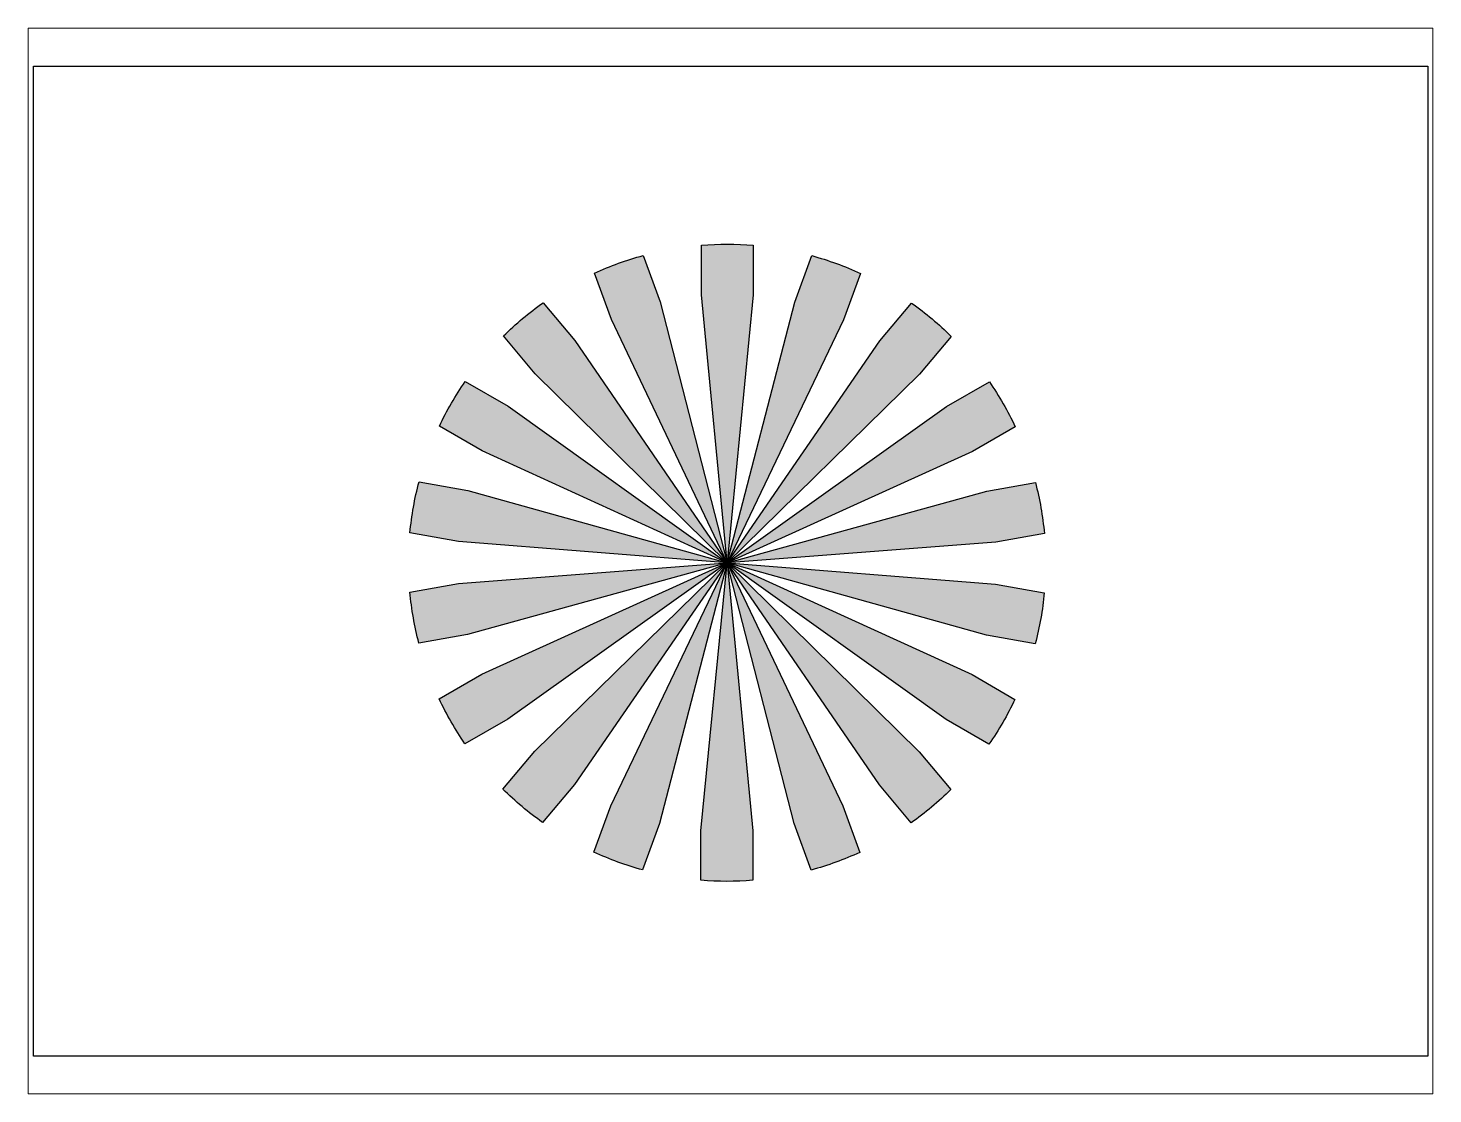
# Paper-space layout 'Layout1' of a CAD drawing. Header units: millimetres. Extents: x 26 to 231, y 20 to 176.
# The model-space entities are those that its viewports show. They can reach past a viewport. Long polylines and large blocks are cut down to what shows.
import ezdxf

# ---------------------------------------------------------------- set-up
doc = ezdxf.new("R2010")
doc.units = ezdxf.units.MM
doc.layers.add('Layer1', color=30, linetype='Continuous', lineweight=30)

# ---------------------------------------------------------------- blocks, each defined once
blk = doc.blocks.new('*U7')
blk.add_lwpolyline([(-5.52, 23.18), (-5.51, 33.71, -0.040705), (5.52, 33.7), (5.51, 23.17), (-0.06, -33.93)], format="xyb", close=True)
blk = doc.blocks.new('*U8')
at = {"layer": 'Layer1', "color": 0, "linetype": 'ByBlock', "lineweight": -2, "transparency": 16777216}
blk.add_blockref('*U7', (147.83, 138.11), dxfattribs=at)
for p, rotation in [((136.23, 136.09), 19.99999999999999), ((159.44, 136.05), 340), ((126.01, 130.22), 39.99999999999999), ((169.63, 130.14), 319.9999999999999), ((118.42, 121.2), 60.00000000000001), ((177.19, 121.1), 299.9999999999999), ((114.37, 110.14), 79.99999999999999), ((181.2, 110.01), 280), ((114.35, 98.35), 99.99999999999999), ((118.36, 87.27), 120), ((125.91, 78.23), 140), ((177.12, 87.16), 240), ((181.18, 98.23), 259.9999999999999), ((136.11, 72.32), 160), ((159.32, 72.28), 200), ((169.53, 78.15), 219.9999999999999), ((147.71, 70.25), 180)]:
    blk.add_blockref('*U7', p, dxfattribs=dict(at, rotation=rotation))

msp = doc.modelspace()

# ---------------------------------------------------------------- hatches: boundary and pattern name
at = {"layer": 'Layer1', "true_color": 0x93278f}
h = msp.add_hatch(color=217, dxfattribs=at)
h.dxf.hatch_style = 1
h.paths.add_polyline_path([(147.77, 104.18), (115.34, 151.51), (108.58, 159.58, 0.040705), (100.12, 152.5), (106.88, 144.43)])
h.paths.add_polyline_path([(147.77, 104.18), (133.48, 159.75), (129.89, 169.65, 0.040705), (119.52, 165.88), (123.11, 155.98)])
h.paths.add_polyline_path([(147.77, 104.18), (153.34, 161.28), (153.35, 171.82, 0.040705), (142.32, 171.83), (142.31, 161.29)])
h.paths.add_polyline_path([(147.77, 104.18), (172.54, 155.93), (176.15, 165.83, 0.040705), (165.79, 169.61), (162.18, 159.72)])
h.paths.add_polyline_path([(147.77, 104.18), (188.74, 144.34), (195.52, 152.4, 0.040705), (187.08, 159.5), (180.3, 151.44)])
h.paths.add_polyline_path([(200.01, 127.91), (209.13, 133.16, 0.040705), (203.63, 142.72), (194.5, 137.47), (147.77, 104.18)])
h.paths.add_polyline_path([(204.97, 108.61), (215.34, 110.43, 0.040705), (213.44, 121.29), (203.07, 119.48), (147.77, 104.18)])
h.paths.add_polyline_path([(147.77, 104.18), (203.04, 88.78), (213.41, 86.94, 0.040705), (215.33, 97.8), (204.96, 99.64)])
h.paths.add_polyline_path([(147.77, 104.18), (194.43, 70.81), (203.55, 65.53, 0.040705), (209.07, 75.08), (199.96, 80.36)])
h.paths.add_polyline_path([(147.77, 104.18), (180.21, 56.86), (186.97, 48.79, 0.040705), (195.42, 55.87), (188.66, 63.94)])
h.paths.add_polyline_path([(162.06, 48.62), (165.66, 38.72, 0.040705), (176.03, 42.48), (172.43, 52.38), (147.77, 104.18)])
h.paths.add_polyline_path([(142.2, 47.08), (142.19, 36.55, 0.040705), (153.22, 36.54), (153.23, 47.07), (147.77, 104.18)])
h.paths.add_polyline_path([(123.01, 52.43), (119.39, 42.54, 0.040705), (129.76, 38.76), (133.37, 48.65), (147.77, 104.18)])
h.paths.add_polyline_path([(106.8, 64.03), (100.02, 55.96, 0.040705), (108.46, 48.87), (115.24, 56.93), (147.77, 104.18)])
h.paths.add_polyline_path([(147.77, 104.18), (95.54, 80.46), (86.41, 75.2, 0.040705), (91.92, 65.65), (101.04, 70.9)])
h.paths.add_polyline_path([(147.77, 104.18), (90.57, 99.76), (80.2, 97.94, 0.040705), (82.1, 87.07), (92.48, 88.89)])
h.paths.add_polyline_path([(147.77, 104.18), (92.51, 119.59), (82.14, 121.43, 0.040705), (80.21, 110.57), (90.58, 108.73)])
at = {"layer": 'Layer1'}
h = msp.add_hatch(color=0, dxfattribs=at)
h.set_gradient(color1=(255, 255, 255), tint=1)
h.paths.add_polyline_path([(95.58, 128.01), (147.77, 104.18), (101.11, 137.56), (91.99, 142.83, 0.040705), (86.47, 133.29)])

# ---------------------------------------------------------------- linework, layer by layer
for p, q in [((0, 0), (0, 210)), ((297, 209.05), (297, -0.95))]:
    msp.add_line(p, q)
msp.add_lwpolyline([(0, 210), (297, 210), (297, -0.95), (0, -0.95)], close=True, dxfattribs=at)

# ---------------------------------------------------------------- block references
at = {"layer": 'Layer1', "color": 0}
msp.add_blockref('*U8', (0, 0), dxfattribs=at)

psp = doc.layouts.get("Layout1")

# ---------------------------------------------------------------- viewports
at = {"layer": '0'}
psp.add_viewport(center=(128.5, 97.5), size=(205.6, 156), view_center_point=(148.49, 104.56), view_height=227.0423, dxfattribs=at)

doc.saveas('drawing.dxf')
